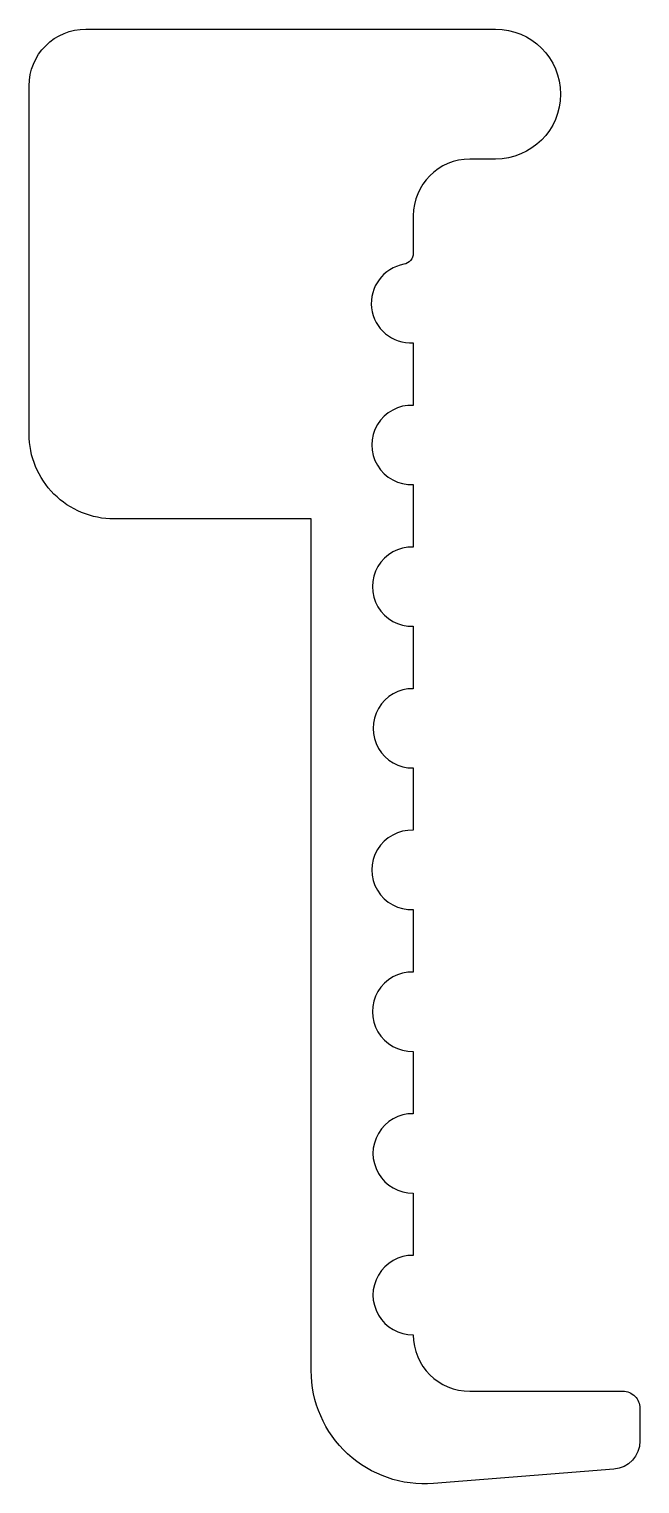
# Model space of a CAD drawing. Extents: x 180.5 to 191.3, y 222 to 247.6.
import ezdxf

# ---------------------------------------------------------------- set-up
doc = ezdxf.new("R2010")
doc.units = 0
doc.layers.get('0').update_dxf_attribs({"linetype": 'CONTINUOUS'})

msp = doc.modelspace()

# ---------------------------------------------------------------- linework, layer by layer
msp.add_lwpolyline([(187.287, 228.485, 1.014447), (187.287, 227.085), (187.287, 225.985, 1.014449), (187.287, 224.585, 0.413495), (188.287, 223.588), (190.987, 223.588, -0.414214), (191.287, 223.288), (191.287, 222.71, -0.391209), (190.827, 222.211), (187.645, 221.959, -0.437598), (185.487, 223.953), (185.487, 238.979), (182.008, 238.979, -0.414214), (180.508, 240.479), (180.508, 246.623, -0.414214), (181.508, 247.623), (188.74, 247.623, -0.999955), (188.74, 245.329), (188.287, 245.329, 0.414176), (187.287, 244.329), (187.287, 243.67, -0.362834), (187.123, 243.473, 0.94119), (187.287, 242.086), (187.287, 240.984, 1.043995), (187.287, 239.585), (187.287, 238.484, 1.029109), (187.287, 237.085), (187.287, 235.984, 1.014447), (187.287, 234.585), (187.287, 233.485, 1.043995), (187.287, 232.086), (187.287, 230.985, 1.029109), (187.287, 229.585)], format="xyb", close=True)

doc.saveas('drawing.dxf')
